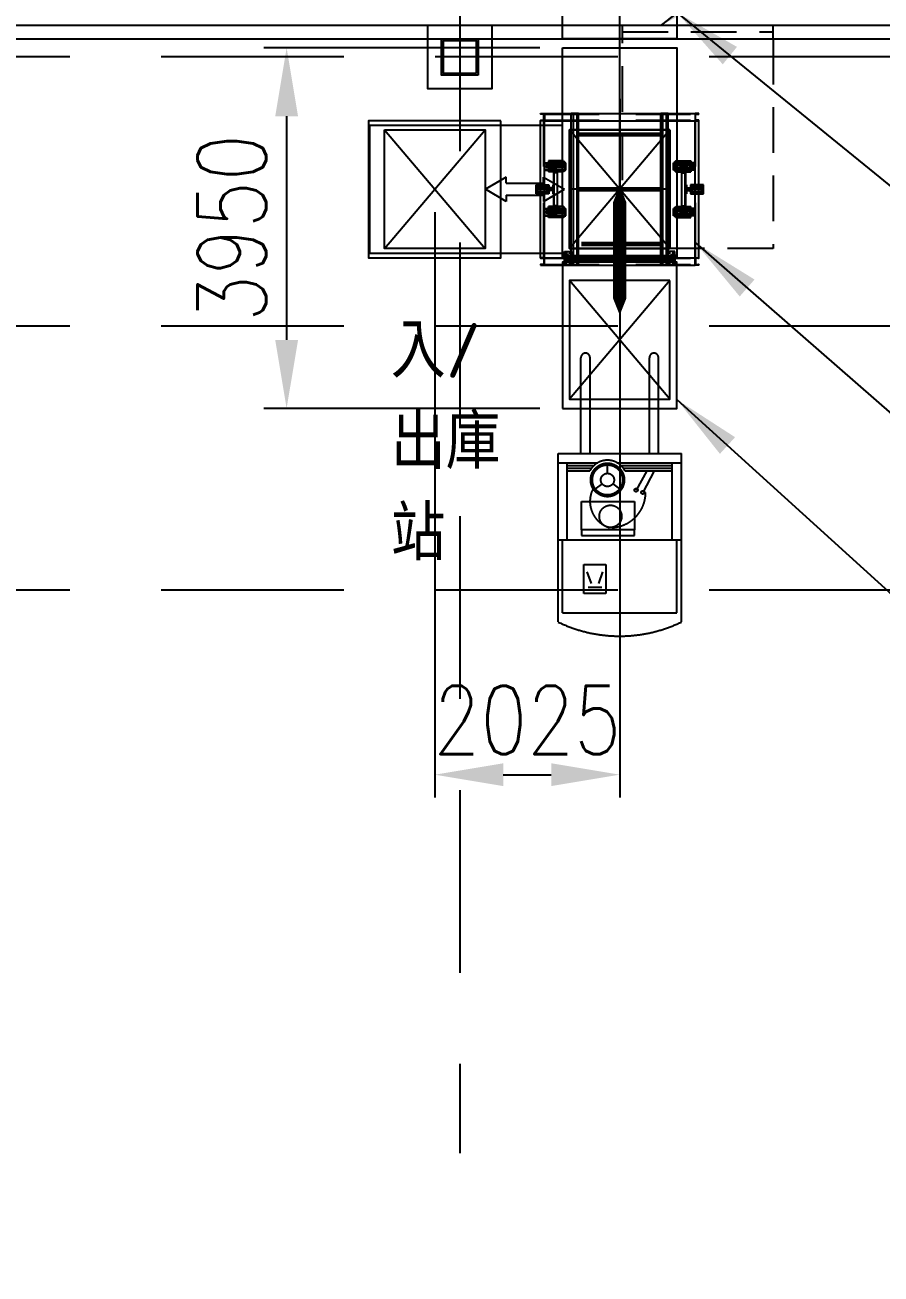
# Model space of a CAD drawing. Extents: x 0 to 210250, y -124674 to 148500.
# Drawn here: x 77372 to 86746, y 61678 to 75361 of the extents above; entities that cross this region are included whole.
import ezdxf

# ---------------------------------------------------------------- set-up
doc = ezdxf.new("R2010")
doc.units = 0
doc.header["$LTSCALE"] = 400
doc.header["$PDSIZE"] = 2
for name, pattern in [('CEN', [17, 15, -1, 0, -1]), ('CENTER4', [8, 5, -1, 1, -1]), ('CNS_DASHED', [2, 1, -1]), ('CNS_SOLID', [0]), ('DASHDOTX2', [0.8, 0.5, -0.1, 0.1, -0.1]), ('HIDDEN', [9.525, 6.35, -3.175]), ('HIDDEN2', [0.1875, 0.125, -0.0625]), ('HIDDEN4', [2.5, 1.5, -1]), ('HIDDENX2', [0.75, 0.5, -0.25]), ('PHANTOM', [25, 20, -1, 1, -1, 1, -1])]:
    doc.linetypes.add(name, pattern=pattern)
doc.layers.get('0').update_dxf_attribs({"linetype": 'CONTINUOUS'})
doc.layers.get('DEFPOINTS').update_dxf_attribs({"linetype": 'CONTINUOUS'})
for name, color, linetype in [('\\M+5B2E5\\M+5B0E5', 91, 'CONTINUOUS'), ('\\M+5BBAC\\M+5B9ECEGW25CA', 201, 'CONTINUOUS'), ('\\M+5BDC5\\M+5BCDC', 101, 'CONTINUOUS'), ('\\M+5BDD3\\M+5CDB7', 101, 'CONTINUOUS'), ('\\M+5BFF2\\M+5BCDC', 131, 'CONTINUOUS'), ('\\M+5C1AC\\M+5BDD3\\M+5D6A7\\M+5BCDC', 191, 'CONTINUOUS'), ('\\M+5C2C1\\M+5BBFA\\M+5C9ED', 81, 'CONTINUOUS'), ('\\M+5C4B8\\M+5D5BB\\M+5B0E5', 142, 'CONTINUOUS'), ('ACQ5050', 210, 'CONTINUOUS'), ('ACQ50LB', 151, 'CONTINUOUS'), ('CEN', 2, 'DASHDOTX2'), ('CENTER', 6, 'CEN'), ('COLUMN', 1, 'CONTINUOUS'), ('CV', 92, 'CONTINUOUS'), ('DIM', 2, 'CONTINUOUS'), ('PAINT', 3, 'CONTINUOUS'), ('PHANTOM', 3, 'PHANTOM'), ('WALL', 2, 'CONTINUOUS'), ('WINDOW', 3, 'CONTINUOUS')]:
    doc.layers.add(name, color=color, linetype=linetype)
doc.styles.add('CHINESET', font='romans.shx', dxfattribs={"bigfont": 'chineset.shx'})
doc.styles.add('ROMANS', font='romans.shx', dxfattribs={"width": 0.8})
doc.styles.get("Standard").update_dxf_attribs({"font": 'ISOCP.SHX', "bigfont": 'CHINESET.SHX'})
doc.dimstyles.new('AM_ISO', dxfattribs={"dimscale": 300, "dimtxt": 3.5, "dimasz": 3.5, "dimexe": 1, "dimexo": 1, "dimgap": 1.5, "dimtad": 1, "dimdsep": 46, "dimtxsty": 'Standard', "dimcen": 0, "dimclrd": 256, "dimclre": 256, "dimclrt": 256, "dimadec": 0, "dimazin": 2, "dimtp": 0.1, "dimtm": 0.1, "dimtfac": 0.71, "dimtmove": 0, "dimatfit": 3, "dimfxl": 0, "dimlwd": -1, "dimlwe": -1, "dimarcsym": 0})
doc.dimstyles.new('AM_ISO$7', dxfattribs={"dimscale": 300, "dimtxt": 3.5, "dimasz": 3.5, "dimexe": 1, "dimexo": 1, "dimgap": 1.5, "dimtad": 1, "dimdsep": 46, "dimtxsty": 'Standard', "dimcen": 0, "dimclrd": 256, "dimclre": 256, "dimclrt": 256, "dimadec": 0, "dimazin": 2, "dimtp": 0.1, "dimtm": 0.1, "dimtfac": 0.71, "dimtmove": 0, "dimatfit": 3, "dimfxl": 0, "dimlwd": -1, "dimlwe": -1, "dimarcsym": 0})

# ---------------------------------------------------------------- blocks, each defined once
blk = doc.blocks.new('A$C1E807D91')
at = {"color": 0}
for p, q in [((-550, 1300), (550, 0)), ((-550, 0), (550, 1300))]:
    blk.add_line(p, q, dxfattribs=at)
blk.add_lwpolyline([(-550, 0), (550, 0), (550, 1300), (-550, 1300)], close=True, dxfattribs=at)
blk = doc.blocks.new('電動堆高機上視圖')
at = {"layer": 'PHANTOM'}
for p, q in [((-1419, 674), (426, 674)), ((-1319, 624), (-1319, -626)), ((-1319, 624), (-519, 624)), ((-519, 674), (-519, -676)), ((-519, 574), (326, 574)), ((236, 574), (236, 325)), ((266, 574), (266, 306)), ((296, 574), (296, 279)), ((326, 674), (326, 237)), ((426, 674), (426, -676)), ((426, 649), (426, -651)), ((426, 424), (1476, 424)), ((-1038, 343), (-1038, 193)), ((-996, 309), (-870, 355)), ((426, 324), (1476, 324)), ((-996, 228), (-870, 182)), ((95, 192), (39, 266)), ((95, 74), (39, 0)), ((210, 133), (302, 133)), ((326, 30), (326, -676)), ((236, -58), (236, -576)), ((266, -39), (266, -576)), ((296, -12), (296, -576)), ((236, -378), (0, -254)), ((236, -298), (26, -180)), ((426, -326), (1476, -326)), ((426, -426), (1476, -426)), ((-1419, -676), (426, -676)), ((-1319, -626), (-519, -626)), ((-519, -576), (326, -576))]:
    blk.add_line(p, q, dxfattribs=at)
for points in [[(-408, 419), (-471, 419), (-471, -164), (-408, -164)], [(-408, 419), (-98, 419), (-98, -164), (-408, -164)], [(-1109, 391), (-790, 391), (-790, 152), (-1109, 152)]]:
    blk.add_lwpolyline(points, close=True, dxfattribs=at)
for centre, radius in [((137, 133), 184), ((137, 133), 165), ((-262, 100), 122), ((137, 133), 72.4), ((0, -254), 18.3), ((26, -180), 18.3)]:
    blk.add_circle(centre, radius, dxfattribs=at)
for centre, radius, start, end in [((-20, -1), 1554, 154.2491, 205.7509), ((1476, 374), 50, 270, 90), ((-98, 25), 300, 62.5056, 162.3194), ((137, 133), 216, 297.3753, 62.6247), ((0, 100), 385, 182.5931, 270), ((1476, -376), 50, 270, 90)]:
    blk.add_arc(centre, radius, start, end, dxfattribs=at)
blk = doc.blocks.new('實心雙向箭頭')
at = {"color": 0, "ltscale": 0.5}
blk.add_lwpolyline([(0, -11.06, 0, 4.5, 0), (0, -5.43, 2.25, 2.25, 0), (0, 5.43, 4.5, 0, 0), (0, 11.06, 0, 0, 0)], format="xyseb", dxfattribs=at)
blk = doc.blocks.new('空心雙向箭頭')
at = {"layer": 'DIM'}
for p, q in [((-2, -10.02), (0, -6.56)), ((2, -10.02), (0, -6.56)), ((-1, -10.02), (-2, -10.02)), ((-1, -10.02), (-1, -16.2)), ((1, -10.02), (1, -16.2)), ((1, -10.02), (2, -10.02)), ((-1, -16.2), (-2, -16.2)), ((-2, -16.2), (0, -19.67)), ((2, -16.2), (0, -19.67)), ((1, -16.2), (2, -16.2))]:
    blk.add_line(p, q, dxfattribs=at)
blk = doc.blocks.new('A$C161F37EF')
at = {"layer": '\\M+5BDC5\\M+5BCDC', "color": 1, "linetype": 'HIDDEN', "ltscale": 4}
for p, q in [((-2, -80), (-2, 0)), ((-2, 0), (42, 0)), ((42, 0), (42, -2)), ((42, -80), (-2, -80)), ((3, -16), (3, -64)), ((38, -6), (10, -9)), ((10, -71), (38, -74)), ((42, -78), (42, -80))]:
    blk.add_line(p, q, dxfattribs=at)
for centre, radius, start, end in [((11, -16), 7.5, 95.7106, 180), ((11, -64), 7.5, 180, 264.2894), ((38, -2), 3.8, 275.7106, 0), ((38, -78), 3.8, 0, 84.2894)]:
    blk.add_arc(centre, radius, start, end, dxfattribs=at)
blk = doc.blocks.new('A$C4C7F0E5C')
at = {"layer": '\\M+5BDC5\\M+5BCDC'}
for p, q in [((0, -80), (0, 0)), ((0, 0), (150, 0)), ((150, 0), (150, -80)), ((150, -80), (0, -80)), ((50, -80), (50, -1130)), ((100, -80), (100, -1130)), ((0, -1130), (0, -1210)), ((150, -1130), (0, -1130)), ((0, -1210), (150, -1210)), ((150, -1210), (150, -1130))]:
    blk.add_line(p, q, dxfattribs=at)
at = {"layer": '\\M+5BDC5\\M+5BCDC', "color": 2, "linetype": 'CENTER4', "ltscale": 0.1}
for p, q in [((10, -20), (20, -20)), ((10, -60), (20, -60)), ((15, -24), (15, -16)), ((15, -64), (15, -56)), ((140, -20), (130, -20)), ((140, -60), (130, -60)), ((135, -24), (135, -16)), ((135, -64), (135, -56)), ((10, -1150), (20, -1150)), ((10, -1190), (20, -1190)), ((15, -1146), (15, -1154)), ((15, -1186), (15, -1194)), ((140, -1150), (130, -1150)), ((140, -1190), (130, -1190)), ((135, -1146), (135, -1154)), ((135, -1186), (135, -1194))]:
    blk.add_line(p, q, dxfattribs=at)
at = {"layer": '\\M+5BDC5\\M+5BCDC', "color": 1, "linetype": 'HIDDEN', "ltscale": 4}
for p, q in [((50, -80), (50, -5)), ((55, -5), (55, -1205)), ((100, -80), (100, -5)), ((50, -1130), (50, -1205)), ((100, -1130), (100, -1205))]:
    blk.add_line(p, q, dxfattribs=at)
at = {"layer": '\\M+5BDC5\\M+5BCDC'}
for centre in [(15, -20), (15, -60), (135, -20), (135, -60), (15, -1150), (15, -1190), (135, -1150), (135, -1190)]:
    blk.add_circle(centre, 4.5, dxfattribs=at)
at = {"layer": '\\M+5BDC5\\M+5BCDC', "xscale": -1, "rotation": 90}
blk.add_blockref('A$C161F37EF', (35, -2), dxfattribs=at)
at = {"layer": '\\M+5BDC5\\M+5BCDC', "rotation": 90}
blk.add_blockref('A$C161F37EF', (35, -1208), dxfattribs=at)
blk = doc.blocks.new('A$C3F602F52')
at = {"layer": '\\M+5C2C1\\M+5BBFA\\M+5C9ED'}
for p, q in [((1660, 0), (0, 0)), ((0, 0), (0, -80)), ((1660, 0), (1660, -80)), ((1660, -80), (0, -80))]:
    blk.add_line(p, q, dxfattribs=at)
at = {"layer": '\\M+5C2C1\\M+5BBFA\\M+5C9ED', "color": 2, "linetype": 'CENTER4'}
for p, q in [((0, -20), (1660, -20)), ((0, -60), (1660, -60))]:
    blk.add_line(p, q, dxfattribs=at)
blk = doc.blocks.new('A$C5BFC57A5')
at = {"layer": '\\M+5BFF2\\M+5BCDC', "ltscale": 4}
for p, q in [((-830, 75), (-830, 32)), ((-828, 75), (-830, 75)), ((-830, 32), (-750, 32)), ((-821, 44), (-824, 72)), ((-766, 37), (-814, 37)), ((-756, 72), (-759, 44)), ((-750, 75), (-752, 75)), ((-750, 32), (-750, 75)), ((750, 75), (752, 75)), ((750, 32), (750, 75)), ((830, 32), (750, 32)), ((756, 72), (759, 44)), ((766, 37), (814, 37)), ((821, 44), (824, 72)), ((828, 75), (830, 75)), ((830, 75), (830, 32)), ((-830, -1618), (-750, -1618)), ((-830, -1661), (-830, -1618)), ((-821, -1630), (-824, -1658)), ((-766, -1623), (-814, -1623)), ((-756, -1658), (-759, -1630)), ((-750, -1618), (-750, -1661)), ((830, -1618), (750, -1618)), ((750, -1618), (750, -1661)), ((756, -1658), (759, -1630)), ((766, -1623), (814, -1623)), ((821, -1630), (824, -1658)), ((830, -1661), (830, -1618)), ((-828, -1661), (-830, -1661)), ((-750, -1661), (-752, -1661)), ((750, -1661), (752, -1661)), ((828, -1661), (830, -1661))]:
    blk.add_line(p, q, dxfattribs=at)
at = {"layer": '\\M+5BFF2\\M+5BCDC'}
for p, q in [((-830, 32), (-830, -1618)), ((-750, 75), (750, 75)), ((-750, 32), (-750, -1618)), ((-750, 32), (750, 32)), ((-290, 32), (-290, -203)), ((-210, 32), (-210, -203)), ((210, 32), (210, -203)), ((290, 32), (290, -203)), ((750, 32), (750, -1618)), ((830, 32), (830, -1618)), ((-290, -203), (-210, -203)), ((210, -203), (290, -203)), ((-290, -1618), (-290, -1383)), ((-290, -1383), (-210, -1383)), ((-210, -1618), (-210, -1383)), ((210, -1618), (210, -1383)), ((210, -1383), (290, -1383)), ((290, -1618), (290, -1383)), ((-750, -1618), (750, -1618)), ((-750, -1661), (750, -1661))]:
    blk.add_line(p, q, dxfattribs=at)
at = {"layer": '\\M+5BFF2\\M+5BCDC', "color": 1, "linetype": 'HIDDEN4'}
for p, q in [((-824, 32), (-824, -1618)), ((-756, 32), (-756, -1618)), ((-750, 38), (750, 38)), ((-284, 32), (-284, -203)), ((-216, 32), (-216, -203)), ((216, 32), (216, -203)), ((284, 32), (284, -203)), ((756, 32), (756, -1618)), ((824, 32), (824, -1618)), ((-284, -1618), (-284, -1383)), ((-216, -1618), (-216, -1383)), ((216, -1618), (216, -1383)), ((284, -1618), (284, -1383)), ((-750, -1624), (750, -1624))]:
    blk.add_line(p, q, dxfattribs=at)
at = {"layer": '\\M+5BFF2\\M+5BCDC', "ltscale": 4}
for centre, radius, start, end in [((-828, 71), 3.8, 5.7106, 90), ((-814, 44), 7.5, 185.7106, 270), ((-766, 44), 7.5, 270, 354.2894), ((-752, 71), 3.8, 90, 174.2894), ((752, 71), 3.8, 5.7106, 90), ((766, 44), 7.5, 185.7106, 270), ((814, 44), 7.5, 270, 354.2894), ((828, 71), 3.8, 90, 174.2894), ((-814, -1630), 7.5, 90, 174.2894), ((-766, -1630), 7.5, 5.7106, 90), ((766, -1630), 7.5, 90, 174.2894), ((814, -1630), 7.5, 5.7106, 90), ((-828, -1657), 3.8, 270, 354.2894), ((-752, -1657), 3.8, 185.7106, 270), ((752, -1657), 3.8, 270, 354.2894), ((828, -1657), 3.8, 185.7106, 270)]:
    blk.add_arc(centre, radius, start, end, dxfattribs=at)
blk = doc.blocks.new('A$C411319C9')
at = {"layer": '\\M+5C4B8\\M+5D5BB\\M+5B0E5', "color": 213}
for p, q in [((-650, 550), (650, 550)), ((-650, -550), (-650, 550)), ((650, 550), (650, -550)), ((650, -550), (-650, -550))]:
    blk.add_line(p, q, dxfattribs=at)
at = {"layer": '\\M+5C4B8\\M+5D5BB\\M+5B0E5', "color": 2, "linetype": 'CENTER4', "ltscale": 3}
blk.add_line((0, 550), (0, -550), dxfattribs=at)
blk = doc.blocks.new('A$C10714E8A')
at = {"layer": '\\M+5BBAC\\M+5B9ECEGW25CA'}
for points in [[(1, 71), (71, 71), (71, 12), (1, 12)], [(12, 82), (60, 82), (60, 1), (12, 1)]]:
    blk.add_lwpolyline(points, close=True, dxfattribs=at)
for centre in [(8, 64), (8, 19), (65, 64), (65, 19)]:
    blk.add_circle(centre, 3.4, dxfattribs=at)
for centre in [(8, 64), (8, 19), (65, 64), (65, 19)]:
    blk.add_arc(centre, 4, 174.0517, 94.9166, dxfattribs=at)
blk = doc.blocks.new('A$C13F95229')
at = {"layer": '\\M+5BBAC\\M+5B9ECEGW25CA'}
for p, q in [((-11.5, 160), (-11.5, -60)), ((-11.5, 160), (11.5, 160)), ((11.5, -60), (11.5, 160)), ((-11.5, -60), (11.5, -60))]:
    blk.add_line(p, q, dxfattribs=at)
at = {"layer": '\\M+5BBAC\\M+5B9ECEGW25CA', "color": 2, "linetype": 'CENTER4'}
for p, q in [((5.5, 140), (-5.5, 140)), ((0, 145.5), (0, 134.5)), ((5.5, 80), (-5.5, 80)), ((5.5, 20), (-5.5, 20)), ((0, 85.5), (0, 74.5)), ((0, 25.5), (0, 14.5)), ((5.5, -40), (-5.5, -40)), ((0, -34.5), (0, -45.5))]:
    blk.add_line(p, q, dxfattribs=at)
at = {"layer": '\\M+5BBAC\\M+5B9ECEGW25CA', "color": 1, "linetype": 'HIDDEN2'}
for centre in [(0, 140), (0, 80), (0, 20), (0, -40)]:
    blk.add_circle(centre, 5.5, dxfattribs=at)
at = {"layer": '\\M+5BBAC\\M+5B9ECEGW25CA'}
for centre in [(0, 140), (0, 80), (0, 20), (0, -40)]:
    blk.add_circle(centre, 3.5, dxfattribs=at)
blk = doc.blocks.new('A$C57787944')
at = {"layer": '\\M+5B2E5\\M+5B0E5'}
for p, q in [((-31.5, 135), (-16.5, 150)), ((-16.5, 150), (73.5, 150)), ((73.5, 150), (88.5, 135)), ((-31.5, 135), (-31.5, -30)), ((-23.5, 100), (-31.5, 100)), ((-23.5, 100), (-23.5, -30)), ((80.5, 100), (80.5, -30)), ((80.5, 100), (88.5, 100)), ((88.5, 135), (88.5, -30)), ((-31.5, -30), (88.5, -30)), ((-23.5, -22), (80.5, -22)), ((-23.5, -30), (80.5, -30))]:
    blk.add_line(p, q, dxfattribs=at)
at = {"layer": '\\M+5B2E5\\M+5B0E5', "color": 2, "linetype": 'CENTER4', "ltscale": 0.1}
for p, q in [((-5, 35), (5, 35)), ((0, 40), (0, 30)), ((52, 35), (62, 35)), ((57, 40), (57, 30)), ((-5, -10), (5, -10)), ((0, -5), (0, -15)), ((52, -10), (62, -10)), ((57, -5), (57, -15))]:
    blk.add_line(p, q, dxfattribs=at)
at = {"layer": '\\M+5B2E5\\M+5B0E5'}
for centre in [(0, 35), (57, 35), (0, -10), (57, -10)]:
    blk.add_circle(centre, 5, dxfattribs=at)
blk = doc.blocks.new('A$C7B5E2DA8')
at = {"layer": 'ACQ5050'}
for p, q in [((2, 41), (1, 40)), ((1, 24), (1, 40)), ((1, 24), (2, 23)), ((16, 41), (2, 41)), ((2, 23), (2, 41)), ((2, 23), (16, 23)), ((18, 48), (16, 46)), ((16, 46), (16, 19)), ((17, 40), (16, 41)), ((27, 41), (16, 41)), ((16, 23), (17, 24)), ((16, 23), (27, 23)), ((16, 19), (18, 16)), ((26, 40), (17, 40)), ((17, 24), (17, 40)), ((17, 24), (26, 24)), ((18, 48), (25, 48)), ((18, 40), (25, 40)), ((18, 24), (25, 24)), ((18, 16), (25, 16)), ((30, 41), (20, 41)), ((20, 23), (30, 23)), ((27, 46), (25, 48)), ((25, 16), (27, 19)), ((27, 41), (26, 40)), ((26, 24), (26, 40)), ((26, 24), (27, 23)), ((27, 46), (27, 19)), ((27, 41), (27, 23)), ((31, 42), (30, 41)), ((30, 23), (30, 41)), ((30, 23), (31, 22)), ((35, 42), (31, 42)), ((31, 37), (31, 42)), ((31, 37), (34, 37)), ((31, 22), (31, 27)), ((34, 27), (31, 27)), ((31, 22), (35, 22)), ((34, 37), (34, 27)), ((35, 64), (165, 64)), ((35, 64), (35, 0)), ((35, 0), (35, 63)), ((35, 0), (165, 0)), ((165, 0), (165, 64)), ((165, 63), (165, 0))]:
    blk.add_line(p, q, dxfattribs=at)
at = {"layer": 'ACQ5050', "linetype": 'CNS_SOLID'}
for p, q in [((1, 40), (27, 40)), ((1, 24), (27, 24)), ((29, 41), (27, 40)), ((29, 23), (27, 24))]:
    blk.add_line(p, q, dxfattribs=at)
at = {"layer": 'ACQ5050', "color": 2, "linetype": 'CENTER4', "ltscale": 0.2}
for p, q in [((1, 32), (165, 32)), ((35, 57), (165, 57)), ((35, 7), (165, 7))]:
    blk.add_line(p, q, dxfattribs=at)
at = {"layer": 'ACQ5050', "linetype": 'CNS_DASHED'}
for p, q in [((27, 41), (16, 41)), ((27, 23), (16, 23))]:
    blk.add_line(p, q, dxfattribs=at)
at = {"layer": 'ACQ5050', "color": 1, "linetype": 'HIDDEN4', "ltscale": 0.1}
for p, q in [((35, 63), (35, 63)), ((43, 63), (35, 63)), ((35, 63), (35, 52)), ((35, 51), (35, 52)), ((35, 52), (43, 52)), ((35, 13), (35, 13)), ((43, 13), (35, 13)), ((35, 13), (35, 2)), ((35, 1), (35, 2)), ((35, 2), (43, 2)), ((43, 63), (43, 52)), ((43, 60), (43, 61)), ((43, 60), (43, 54)), ((43, 53), (43, 54)), ((43, 13), (43, 2)), ((43, 10), (43, 11)), ((43, 10), (43, 4)), ((43, 3), (43, 4)), ((165, 63), (157, 63)), ((157, 63), (157, 52)), ((157, 61), (157, 60)), ((157, 60), (157, 54)), ((157, 53), (157, 54)), ((157, 52), (165, 52)), ((165, 13), (157, 13)), ((157, 13), (157, 2)), ((157, 10), (157, 11)), ((157, 10), (157, 4)), ((157, 4), (157, 3)), ((157, 2), (165, 2)), ((165, 63), (165, 63)), ((165, 63), (165, 52)), ((165, 52), (165, 51)), ((165, 13), (165, 13)), ((165, 13), (165, 2)), ((165, 2), (165, 1))]:
    blk.add_line(p, q, dxfattribs=at)
at = {"layer": 'ACQ5050'}
for points in [[(18, 48), (18, 47), (18, 47), (18, 47), (18, 47), (18, 47), (17, 47), (17, 46), (17, 46), (17, 46), (17, 46), (17, 46), (17, 45), (17, 45), (16, 45), (16, 45), (16, 45), (16, 44), (16, 44), (16, 44), (16, 44), (16, 44), (16, 44)], [(16, 44), (16, 44), (16, 44), (16, 44), (16, 44), (16, 44), (16, 45), (16, 45), (16, 45), (17, 45), (17, 45), (17, 46), (17, 46), (17, 46), (17, 46), (17, 46), (17, 47), (18, 47), (18, 47), (18, 47), (18, 47), (18, 47), (18, 48)], [(16, 44), (16, 44), (16, 43), (16, 43), (16, 43), (16, 43), (16, 43), (16, 43), (16, 42), (17, 42), (17, 42), (17, 42), (17, 42), (17, 41), (17, 41), (17, 41), (17, 41), (18, 41), (18, 40), (18, 40), (18, 40), (18, 40), (18, 40)], [(18, 40), (18, 40), (18, 40), (18, 40), (18, 40), (18, 41), (17, 41), (17, 41), (17, 41), (17, 41), (17, 42), (17, 42), (17, 42), (17, 42), (16, 42), (16, 43), (16, 43), (16, 43), (16, 43), (16, 43), (16, 43), (16, 44), (16, 44)], [(18, 40), (18, 40), (18, 39), (18, 39), (18, 38), (18, 38), (17, 38), (17, 37), (17, 37), (17, 36), (17, 36), (17, 36), (17, 36), (17, 35), (16, 35), (16, 34), (16, 34), (16, 33), (16, 33), (16, 33), (16, 33), (16, 32), (16, 32)], [(16, 32), (16, 32), (16, 33), (16, 33), (16, 33), (16, 33), (16, 34), (16, 34), (16, 35), (17, 35), (17, 36), (17, 36), (17, 36), (17, 36), (17, 37), (17, 37), (17, 38), (18, 38), (18, 38), (18, 39), (18, 39), (18, 40), (18, 40)], [(16, 32), (16, 32), (16, 31), (16, 31), (16, 31), (16, 31), (16, 30), (16, 30), (16, 29), (17, 29), (17, 28), (17, 28), (17, 28), (17, 28), (17, 27), (17, 27), (17, 26), (18, 26), (18, 26), (18, 25), (18, 25), (18, 24), (18, 24)], [(18, 24), (18, 24), (18, 25), (18, 25), (18, 26), (18, 26), (17, 26), (17, 27), (17, 27), (17, 28), (17, 28), (17, 28), (17, 28), (17, 29), (16, 29), (16, 30), (16, 30), (16, 31), (16, 31), (16, 31), (16, 31), (16, 32), (16, 32)], [(18, 24), (18, 24), (18, 24), (18, 24), (18, 24), (18, 23), (17, 23), (17, 23), (17, 23), (17, 23), (17, 22), (17, 22), (17, 22), (17, 22), (16, 22), (16, 21), (16, 21), (16, 21), (16, 21), (16, 21), (16, 21), (16, 20), (16, 20)], [(16, 20), (16, 20), (16, 21), (16, 21), (16, 21), (16, 21), (16, 21), (16, 21), (16, 22), (17, 22), (17, 22), (17, 22), (17, 22), (17, 23), (17, 23), (17, 23), (17, 23), (18, 23), (18, 24), (18, 24), (18, 24), (18, 24), (18, 24)], [(16, 20), (16, 20), (16, 20), (16, 20), (16, 20), (16, 20), (16, 19), (16, 19), (16, 19), (17, 19), (17, 19), (17, 18), (17, 18), (17, 18), (17, 18), (17, 18), (17, 17), (18, 17), (18, 17), (18, 17), (18, 17), (18, 17), (18, 16)], [(18, 16), (18, 17), (18, 17), (18, 17), (18, 17), (18, 17), (17, 17), (17, 18), (17, 18), (17, 18), (17, 18), (17, 18), (17, 19), (17, 19), (16, 19), (16, 19), (16, 19), (16, 20), (16, 20), (16, 20), (16, 20), (16, 20), (16, 20)], [(27, 44), (27, 44), (27, 44), (27, 44), (27, 44), (27, 44), (27, 45), (27, 45), (27, 45), (27, 45), (27, 45), (27, 46), (27, 46), (27, 46), (26, 46), (26, 46), (26, 47), (26, 47), (26, 47), (26, 47), (25, 47), (25, 47), (25, 48)], [(25, 48), (25, 47), (25, 47), (26, 47), (26, 47), (26, 47), (26, 47), (26, 46), (26, 46), (27, 46), (27, 46), (27, 46), (27, 45), (27, 45), (27, 45), (27, 45), (27, 45), (27, 44), (27, 44), (27, 44), (27, 44), (27, 44), (27, 44)], [(25, 40), (25, 40), (25, 40), (26, 40), (26, 40), (26, 41), (26, 41), (26, 41), (26, 41), (27, 41), (27, 42), (27, 42), (27, 42), (27, 42), (27, 42), (27, 43), (27, 43), (27, 43), (27, 43), (27, 43), (27, 43), (27, 44), (27, 44)], [(27, 44), (27, 44), (27, 43), (27, 43), (27, 43), (27, 43), (27, 43), (27, 43), (27, 42), (27, 42), (27, 42), (27, 42), (27, 42), (27, 41), (26, 41), (26, 41), (26, 41), (26, 41), (26, 40), (26, 40), (25, 40), (25, 40), (25, 40)], [(27, 32), (27, 32), (27, 33), (27, 33), (27, 33), (27, 33), (27, 34), (27, 34), (27, 35), (27, 35), (27, 36), (27, 36), (27, 36), (27, 36), (26, 37), (26, 37), (26, 38), (26, 38), (26, 38), (26, 39), (25, 39), (25, 40), (25, 40)], [(25, 40), (25, 40), (25, 39), (26, 39), (26, 38), (26, 38), (26, 38), (26, 37), (26, 37), (27, 36), (27, 36), (27, 36), (27, 36), (27, 35), (27, 35), (27, 34), (27, 34), (27, 33), (27, 33), (27, 33), (27, 33), (27, 32), (27, 32)], [(25, 24), (25, 24), (25, 25), (26, 25), (26, 26), (26, 26), (26, 26), (26, 27), (26, 27), (27, 28), (27, 28), (27, 28), (27, 28), (27, 29), (27, 29), (27, 30), (27, 30), (27, 31), (27, 31), (27, 31), (27, 31), (27, 32), (27, 32)], [(27, 32), (27, 32), (27, 31), (27, 31), (27, 31), (27, 31), (27, 30), (27, 30), (27, 29), (27, 29), (27, 28), (27, 28), (27, 28), (27, 28), (26, 27), (26, 27), (26, 26), (26, 26), (26, 26), (26, 25), (25, 25), (25, 24), (25, 24)], [(27, 20), (27, 20), (27, 21), (27, 21), (27, 21), (27, 21), (27, 21), (27, 21), (27, 22), (27, 22), (27, 22), (27, 22), (27, 22), (27, 23), (26, 23), (26, 23), (26, 23), (26, 23), (26, 24), (26, 24), (25, 24), (25, 24), (25, 24)], [(25, 24), (25, 24), (25, 24), (26, 24), (26, 24), (26, 23), (26, 23), (26, 23), (26, 23), (27, 23), (27, 22), (27, 22), (27, 22), (27, 22), (27, 22), (27, 21), (27, 21), (27, 21), (27, 21), (27, 21), (27, 21), (27, 20), (27, 20)], [(25, 16), (25, 17), (25, 17), (26, 17), (26, 17), (26, 17), (26, 17), (26, 18), (26, 18), (27, 18), (27, 18), (27, 18), (27, 19), (27, 19), (27, 19), (27, 19), (27, 19), (27, 20), (27, 20), (27, 20), (27, 20), (27, 20), (27, 20)], [(27, 20), (27, 20), (27, 20), (27, 20), (27, 20), (27, 20), (27, 19), (27, 19), (27, 19), (27, 19), (27, 19), (27, 18), (27, 18), (27, 18), (26, 18), (26, 18), (26, 17), (26, 17), (26, 17), (26, 17), (25, 17), (25, 17), (25, 16)], [(31, 37), (31, 37), (30, 36), (30, 35), (30, 35)], [(30, 35), (30, 35), (30, 36), (31, 37), (31, 37)], [(30, 29), (30, 29), (30, 28), (31, 27), (31, 27)], [(31, 27), (31, 27), (30, 28), (30, 29), (30, 29)], [(34, 37), (34, 37), (34, 37), (34, 37), (34, 37), (34, 37), (34, 37), (34, 37), (34, 37), (34, 36), (34, 36), (34, 36), (34, 36), (34, 36), (34, 36), (34, 36), (35, 36), (35, 36), (35, 35), (35, 35), (35, 35), (35, 35), (35, 35)], [(34, 27), (34, 27), (34, 27), (34, 27), (34, 27), (34, 28), (34, 28), (34, 28), (34, 28), (34, 28), (34, 28), (34, 28), (34, 28), (34, 28), (34, 28), (35, 28), (35, 28), (35, 28), (35, 29), (35, 29), (35, 29), (35, 29), (35, 29), (35, 29), (35, 29), (35, 29), (35, 29), (35, 29), (35, 29), (35, 29), (35, 30), (35, 30), (35, 30), (35, 30), (35, 30), (35, 30), (35, 30), (35, 30), (35, 30), (35, 30), (35, 30), (35, 30), (35, 31), (35, 31), (35, 31), (35, 31), (35, 31), (35, 31), (35, 31), (35, 31), (35, 31), (35, 31), (35, 31), (35, 32), (35, 32), (35, 32), (35, 32), (35, 32), (35, 32), (35, 32), (35, 32), (35, 32), (35, 32), (35, 32), (35, 32), (35, 32), (35, 33), (35, 33), (35, 33), (35, 33), (35, 33), (35, 33), (35, 33), (35, 33), (35, 33), (35, 33), (35, 33), (35, 34), (35, 34), (35, 34), (35, 34), (35, 34), (35, 34), (35, 34), (35, 34), (35, 34), (35, 34), (35, 34), (35, 34), (35, 35), (35, 35), (35, 35), (35, 35), (35, 35), (35, 35), (35, 35), (35, 35), (35, 35), (35, 35), (35, 35), (35, 35), (35, 36), (35, 36), (35, 36), (34, 36), (34, 36), (34, 36), (34, 36), (34, 36), (34, 36), (34, 36), (34, 36), (34, 36), (34, 36), (34, 37), (34, 37), (34, 37), (34, 37), (34, 37), (34, 37), (34, 37), (34, 37), (34, 37), (34, 37), (34, 37)], [(35, 29), (35, 29), (35, 29), (35, 29), (35, 29), (35, 28), (35, 28), (34, 28), (34, 28), (34, 28), (34, 28), (34, 28), (34, 28), (34, 28), (34, 27), (34, 27), (34, 27), (34, 27), (34, 27), (34, 27), (34, 27), (34, 27), (34, 27)], [(35, 35), (35, 35), (35, 35), (35, 34), (35, 34), (35, 34), (35, 34), (35, 33), (35, 33), (35, 33), (35, 32), (35, 32), (35, 32), (35, 31), (35, 31), (35, 31), (35, 30), (35, 30), (35, 30), (35, 30), (35, 29), (35, 29), (35, 29)]]:
    blk.add_lwpolyline(points, dxfattribs=at)
at = {"layer": 'ACQ5050', "extrusion": (-1, 1.22461e-16, 0)}
blk.add_point((22, 32), dxfattribs=at)
at = {"layer": 'ACQ5050', "extrusion": (-1, 0, 0)}
blk.add_point((22, 32), dxfattribs=at)
at = {"layer": 'ACQ5050', "extrusion": (-1, 0, 1.22461e-16)}
blk.add_point((35, 32), dxfattribs=at)
at = {"layer": 'ACQ5050', "extrusion": (1, 0, 0)}
blk.add_point((35, 32), dxfattribs=at)
at = {"layer": 'CENTER'}
for p, q in [((0, 32), (64, 32)), ((21, 32), (8, 32)), ((34, 57), (166, 57)), ((34, 32), (166, 32)), ((34, 7), (166, 7)), ((35, 37), (40, 37)), ((35, 27), (40, 27)), ((44, 24), (44, 40)), ((46, 30), (46, 34)), ((156, 24), (156, 40)), ((158, 30), (158, 34))]:
    blk.add_line(p, q, dxfattribs=at)
blk = doc.blocks.new('A$C7F9B4972')
at = {"layer": 'ACQ50LB'}
for p, q in [((-48, -13), (-48, 3)), ((-48, 3), (48, 3)), ((48, 0), (-48, 0)), ((-29, 3), (-29, 0)), ((-21, 0), (-21, 3)), ((-7, 0), (-7, 3)), ((7, 3), (7, 0)), ((21, 3), (21, 0)), ((29, 0), (29, 3)), ((48, -13), (48, 3)), ((-44, -17), (44, -17))]:
    blk.add_line(p, q, dxfattribs=at)
at = {"layer": 'ACQ50LB', "color": 2, "linetype": 'CENTER4'}
for p, q in [((-25, 4), (-25, -2)), ((25, 4), (25, -2))]:
    blk.add_line(p, q, dxfattribs=at)
at = {"layer": 'ACQ50LB'}
for centre in [(-40, -9), (40, -9)]:
    blk.add_circle(centre, 4.25, dxfattribs=at)
for centre, start, end in [((-44, -13), 180, 270), ((44, -13), 270, 0)]:
    blk.add_arc(centre, 4, start, end, dxfattribs=at)
at = {"layer": 'ACQ50LB', "color": 2, "linetype": 'CENTER4', "extrusion": (-1.83697e-16, -1, 0)}
blk.add_point((-25, 3, 14), dxfattribs=at)
at = {"layer": 'ACQ50LB', "color": 2, "linetype": 'CENTER4', "extrusion": (1.83697e-16, 1, 1.22461e-16)}
blk.add_point((-25, 3, 14), dxfattribs=at)
at = {"layer": 'ACQ50LB', "extrusion": (-1.83697e-16, -1, 0)}
for p in [(0, 0, 39), (25, 3, 14)]:
    blk.add_point(p, dxfattribs=at)
at = {"layer": 'ACQ50LB', "extrusion": (1.83697e-16, 1, 1.22461e-16)}
blk.add_point((25, 3, 14), dxfattribs=at)
at = {"layer": 'ACQ50LB', "color": 2, "linetype": 'CENTER4', "extrusion": (1.83697e-16, -1, 0)}
blk.add_point((25, 3, 14), dxfattribs=at)
at = {"layer": 'ACQ50LB', "color": 2, "linetype": 'CENTER4', "extrusion": (-1.83697e-16, 1, 1.22461e-16)}
blk.add_point((25, 3, 14), dxfattribs=at)
blk = doc.blocks.new('A$C78F43487')
at = {"layer": '\\M+5BFF2\\M+5BCDC', "ltscale": 0.3}
for p, q in [((-50, 0), (-50, -140)), ((50, 0), (-50, 0)), ((50, -140), (50, 0)), ((-50, -140), (50, -140))]:
    blk.add_line(p, q, dxfattribs=at)
at = {"layer": '\\M+5BFF2\\M+5BCDC', "color": 2, "linetype": 'CENTER4', "ltscale": 0.1}
for p, q in [((-44, -14), (-35, -14)), ((-44, -126), (-35, -126)), ((-39.5, -9.5), (-39.5, -18.5)), ((-39.5, -121.5), (-39.5, -130.5)), ((35, -14), (44, -14)), ((35, -126), (44, -126)), ((39.5, -9.5), (39.5, -18.5)), ((39.5, -121.5), (39.5, -130.5))]:
    blk.add_line(p, q, dxfattribs=at)
at = {"layer": '\\M+5BFF2\\M+5BCDC', "ltscale": 0.3}
for centre in [(-39.5, -14), (-39.5, -126), (39.5, -14), (39.5, -126)]:
    blk.add_circle(centre, 4.5, dxfattribs=at)
blk = doc.blocks.new('A$C7E7F42A4')
at = {"layer": '\\M+5BDD3\\M+5CDB7', "ltscale": 0.3}
for p, q in [((-50, 0), (50, 0)), ((-50, -10), (-50, 0)), ((50, 0), (50, -10)), ((50, -10), (-50, -10)), ((-15, -10), (-15, -40)), ((-15, -40), (15, -40)), ((15, -10), (15, -40))]:
    blk.add_line(p, q, dxfattribs=at)
at = {"layer": '\\M+5BDD3\\M+5CDB7', "color": 2, "linetype": 'CENTER4', "ltscale": 0.1}
for p, q in [((-35, -12), (-35, 2)), ((35, -12), (35, 2)), ((0, -10), (0, -40))]:
    blk.add_line(p, q, dxfattribs=at)
at = {"layer": '\\M+5BDD3\\M+5CDB7', "color": 1, "linetype": 'HIDDEN4', "ltscale": 0.3}
for p, q in [((-9, -10), (-9, -40)), ((-8, -10), (-8, -40)), ((8, -10), (8, -40)), ((9, -10), (9, -40))]:
    blk.add_line(p, q, dxfattribs=at)
blk = doc.blocks.new('A$C18B50F32')
at = {"layer": '\\M+5C1AC\\M+5BDD3\\M+5D6A7\\M+5BCDC'}
for p, q in [((100, 43), (100, 0)), ((100, 43), (480, 43)), ((100, 0), (480, 0)), ((110, 43), (110, 0)), ((470, 43), (470, 0)), ((480, 43), (480, 0))]:
    blk.add_line(p, q, dxfattribs=at)
at = {"layer": '\\M+5C1AC\\M+5BDD3\\M+5D6A7\\M+5BCDC', "color": 1, "linetype": 'HIDDEN4'}
blk.add_line((110, 5.5), (470, 5.5), dxfattribs=at)
blk = doc.blocks.new('A$C6AE06EF2')
at = {"layer": 'CEN', "color": 2, "linetype": 'CENTER4', "ltscale": 3}
blk.add_line((996, 0), (-996, 0), dxfattribs=at)
at = {"ltscale": 0.3}
blk.add_blockref('A$C7F9B4972', (4, 912), dxfattribs=at)
at = {"ltscale": 0.3, "xscale": -1}
for name, p, rotation in [('A$C7B5E2DA8', (-28, 747), 270), ('A$C7F9B4972', (4, 781), 180)]:
    blk.add_blockref(name, p, dxfattribs=dict(at, rotation=rotation))
at = {"layer": '\\M+5BBAC\\M+5B9ECEGW25CA', "extrusion": (0, 0, -1), "xscale": -1, "zscale": -1, "rotation": 180}
blk.add_blockref('A$C10714E8A', (209, 779), dxfattribs=at)
at = {"layer": '\\M+5BBAC\\M+5B9ECEGW25CA', "xscale": -1, "rotation": 180}
for p in [(-246, 750), (254, 750)]:
    blk.add_blockref('A$C13F95229', p, dxfattribs=at)
at = {"layer": '\\M+5BBAC\\M+5B9ECEGW25CA', "extrusion": (0, 0, -1), "zscale": -1, "rotation": 180}
blk.add_blockref('A$C10714E8A', (-218, 779), dxfattribs=at)
at = {"layer": '\\M+5BBAC\\M+5B9ECEGW25CA'}
for p in [(-246, -750), (254, -750)]:
    blk.add_blockref('A$C13F95229', p, dxfattribs=at)
at = {"layer": '\\M+5BBAC\\M+5B9ECEGW25CA', "extrusion": (0, 0, -1), "zscale": -1}
blk.add_blockref('A$C10714E8A', (209, -779), dxfattribs=at)
at = {"layer": '\\M+5BBAC\\M+5B9ECEGW25CA', "extrusion": (0, 0, -1), "xscale": -1, "zscale": -1}
blk.add_blockref('A$C10714E8A', (-218, -779), dxfattribs=at)
at = {"layer": '\\M+5BDC5\\M+5BCDC', "xscale": -1, "rotation": 180}
blk.add_blockref('A$C4C7F0E5C', (-826, -605), dxfattribs=at)
at = {"layer": '\\M+5BFF2\\M+5BCDC'}
blk.add_blockref('A$C5BFC57A5', (4, 793), dxfattribs=at)
at = {"layer": '\\M+5BFF2\\M+5BCDC', "ltscale": 0.3, "xscale": -1, "rotation": 180}
blk.add_blockref('A$C78F43487', (4, 776), dxfattribs=at)
at = {"layer": '\\M+5BFF2\\M+5BCDC', "ltscale": 0.3}
blk.add_blockref('A$C78F43487', (4, -777), dxfattribs=at)
at = {"layer": '\\M+5C2C1\\M+5BBFA\\M+5C9ED', "rotation": 180}
for p in [(834, 450), (834, -530)]:
    blk.add_blockref('A$C3F602F52', p, dxfattribs=at)
at = {"layer": 'ACQ5050', "ltscale": 0.3, "rotation": 270}
blk.add_blockref('A$C7B5E2DA8', (-28, -747), dxfattribs=at)
at = {"layer": 'ACQ50LB', "ltscale": 0.3}
blk.add_blockref('A$C7F9B4972', (4, -781), dxfattribs=at)
at = {"layer": 'ACQ50LB', "ltscale": 0.3, "xscale": -1, "rotation": 180}
blk.add_blockref('A$C7F9B4972', (4, -912), dxfattribs=at)
at = {"layer": 'DIM', "ltscale": 0.3, "xscale": -1, "rotation": 180}
for name, p in [('A$C57787944', (-274, 750)), ('A$C18B50F32', (-286, 723)), ('A$C7E7F42A4', (4, 723))]:
    blk.add_blockref(name, p, dxfattribs=at)
at = {"layer": 'DIM', "ltscale": 0.3, "rotation": 180}
blk.add_blockref('A$C57787944', (283, 750), dxfattribs=at)
at = {"layer": 'DIM', "rotation": 180}
blk.add_blockref('A$C411319C9', (4, 0), dxfattribs=at)
at = {"layer": 'DIM', "ltscale": 0.3}
for name, p in [('A$C57787944', (-274, -750)), ('A$C18B50F32', (-286, -723)), ('A$C7E7F42A4', (4, -723))]:
    blk.add_blockref(name, p, dxfattribs=at)
at = {"layer": 'DIM', "ltscale": 0.3, "xscale": -1}
blk.add_blockref('A$C57787944', (283, -750), dxfattribs=at)
blk = doc.blocks.new('1樓ASRS平面圖')
at = {"color": 3}
blk.add_lwpolyline([(-11030, -4000), (-11030, -4550), (-11730, -4550)], dxfattribs=at)
at = {"color": 0, "const_width": 50}
for points in [[(-9180, -5050), (-10080, -5050)], [(-9180, -5650), (-10080, -5650)]]:
    blk.add_lwpolyline(points, dxfattribs=at)
at = {"layer": 'CENTER'}
blk.add_line((-9630, -6495), (-9630, -536), dxfattribs=at)
at = {"layer": 'CV'}
for points in [[(-10255, -750), (-9005, -750), (-9005, -4000), (-10255, -4000)], [(-10255, -4100), (-9005, -4100), (-9005, -6400), (-10255, -6400)], [(-10930, -4900), (-12380, -4900), (-12380, -6400), (-10930, -6400)], [(-10255, -4950), (-12370, -4950), (-12370, -6350), (-10255, -6350)], [(-10255, -8050), (-9005, -8050), (-9005, -6450), (-10255, -6450)]]:
    blk.add_lwpolyline(points, close=True, dxfattribs=at)
at = {"rotation": 90}
blk.add_blockref('A$C6AE06EF2', (-9630, -5654), dxfattribs=at)
at = {"color": 21, "xscale": -1, "rotation": 180}
blk.add_blockref('A$C1E807D91', (-11655, -5000), dxfattribs=at)
at = {"color": 21, "rotation": 180}
for p in [(-9630, -5000), (-9630, -6650)]:
    blk.add_blockref('A$C1E807D91', p, dxfattribs=at)
at = {"color": 0, "rotation": 90}
blk.add_blockref('電動堆高機上視圖', (-9631, -8971), dxfattribs=at)
at = {"layer": 'DIM', "xscale": 64.20608678093832, "yscale": 64.20608678093832, "zscale": 64.20608678093832}
blk.add_blockref('實心雙向箭頭', (-9630, -6319), dxfattribs=at)
at = {"layer": 'DIM', "xscale": 66.05840848584212, "yscale": 66.05840848584212, "zscale": 66.05840848584212, "rotation": 90}
blk.add_blockref('空心雙向箭頭', (-11534, -5650), dxfattribs=at)
at = {"insert": (-12136, -7115), "char_height": 600, "attachment_point": 1}
blk.add_mtext_dynamic_manual_height_columns('入/出庫站', width=1525.05, gutter_width=4500, heights=[0], dxfattribs=at)
blk = doc.blocks.new('*D142')
at = {"layer": 'DEFPOINTS', "color": 0, "transparency": 16777216}
for p in [(81859, 73561), (83884, 73561), (83884, 67148)]:
    blk.add_point(p, dxfattribs=at)
at = {"layer": 'DIM', "linetype": 'ByBlock', "transparency": 16777216}
for p, q in [((81859, 73311), (81859, 66898)), ((83884, 73311), (83884, 66898)), ((82609, 67148), (83134, 67148))]:
    blk.add_line(p, q, dxfattribs=at)
at = {"layer": 'DIM', "transparency": 16777216}
for points in [[(82609, 67273), (82609, 67023), (81859, 67148)], [(83134, 67273), (83134, 67023), (83884, 67148)]]:
    blk.add_solid(points, dxfattribs=at)
at = {"layer": 'DIM', "transparency": 16777216, "insert": (82872, 67748), "char_height": 750, "attachment_point": 5, "style": 'ROMANS'}
blk.add_mtext('2025', dxfattribs=at)
blk = doc.blocks.new('*D144')
at = {"layer": 'DEFPOINTS', "color": 0, "transparency": 16777216}
for p in [(83259, 75111), (80237, 71161), (83259, 71161)]:
    blk.add_point(p, dxfattribs=at)
at = {"layer": 'DIM', "linetype": 'ByBlock', "transparency": 16777216}
for p, q in [((83009, 75111), (79987, 75111)), ((80237, 74361), (80237, 71911)), ((83009, 71161), (79987, 71161))]:
    blk.add_line(p, q, dxfattribs=at)
at = {"layer": 'DIM', "transparency": 16777216}
for points in [[(80112, 74361), (80362, 74361), (80237, 75111)], [(80112, 71911), (80362, 71911), (80237, 71161)]]:
    blk.add_solid(points, dxfattribs=at)
at = {"layer": 'DIM', "transparency": 16777216, "insert": (79637, 73136), "char_height": 750, "attachment_point": 5, "rotation": 90, "style": 'ROMANS'}
blk.add_mtext('3950', dxfattribs=at)
blk = doc.blocks.new('*U177')
at = {"layer": 'WALL', "linetype": 'Continuous'}
for p, q in [((-82.5, -7.5), (-82.5, 7.5)), ((82.5, -7.5), (82.5, 7.5))]:
    blk.add_line(p, q, dxfattribs=at)
at = {"layer": 'WINDOW', "linetype": 'Continuous'}
for p, q in [((-82.5, 7.5), (82.5, 7.5)), ((-82.5, -7.5), (82.5, -7.5))]:
    blk.add_line(p, q, dxfattribs=at)
at = {"layer": 'WINDOW', "linetype": 'HIDDEN2'}
blk.add_line((-82.5, 0), (82.5, 0), dxfattribs=at)
blk = doc.blocks.new('*U191')
at = {"layer": 'WALL', "linetype": 'Continuous'}
for p, q in [((-82.5, -7.5), (-82.5, 7.5)), ((82.5, -7.5), (82.5, 7.5))]:
    blk.add_line(p, q, dxfattribs=at)
at = {"layer": 'WINDOW', "linetype": 'Continuous'}
for p, q in [((-82.5, 7.5), (82.5, 7.5)), ((-82.5, -7.5), (82.5, -7.5))]:
    blk.add_line(p, q, dxfattribs=at)
at = {"layer": 'WINDOW', "linetype": 'HIDDEN2'}
blk.add_line((-82.5, 0), (82.5, 0), dxfattribs=at)
blk = doc.blocks.new('A$C12CB41ED')
at = {"layer": 'PAINT', "linetype": 'HIDDEN2'}
blk.add_lwpolyline([(308, 2217), (308, 1987), (143, 1987), (143, 2217)], dxfattribs=at)
at = {"layer": 'WINDOW', "linetype": 'Continuous'}
blk.add_blockref('*U191', (225.5, 2224.5), dxfattribs=at)
blk = doc.blocks.new('A$C69EB054D')
at = {"layer": 'CENTER', "linetype": 'HIDDENX2'}
for p, q in [((5598, 4191.3), (5598, 1093.6)), ((7571, 2294.5), (612.2, 2294.5)), ((7571, 1999.5), (612.2, 1999.5)), ((7571, 1710.5), (612.2, 1710.5))]:
    blk.add_line(p, q, dxfattribs=at)
at = {"layer": 'COLUMN', "color": 2, "linetype": 'Continuous'}
blk.add_lwpolyline([(5633, 2259.5), (5563, 2259.5), (5563, 2329.5), (5633, 2329.5), (5633, 2259.5)], dxfattribs=at)
at = {"layer": 'COLUMN', "linetype": 'Continuous'}
for points in [[(5618, 2274.5), (5578, 2274.5), (5578, 2314.5), (5618, 2314.5)], [(5616, 2276.5), (5580, 2276.5), (5580, 2312.5), (5616, 2312.5)]]:
    blk.add_lwpolyline(points, close=True, dxfattribs=at)
at = {"layer": 'PAINT', "linetype": 'HIDDEN2'}
blk.add_lwpolyline([(5941, 2314.5), (5941, 2084.5), (5776, 2084.5), (5776, 2314.5)], dxfattribs=at)
at = {"layer": 'WALL', "linetype": 'Continuous'}
for p, q in [((1343, 2329.5), (5776, 2329.5)), ((5941, 2329.5), (6463, 2329.5)), ((1343, 2314.5), (5776, 2314.5)), ((5941, 2314.5), (6463, 2314.5))]:
    blk.add_line(p, q, dxfattribs=at)
blk.add_blockref('A$C12CB41ED', (5633, 97.5))
at = {"layer": 'WINDOW', "linetype": 'Continuous'}
blk.add_blockref('*U177', (5858.5, 2322), dxfattribs=at)

msp = doc.modelspace()

# ---------------------------------------------------------------- linework, layer by layer
at = {"color": 0, "const_width": 50}
msp.add_lwpolyline([(84364.409, 72961.291), (83464.409, 72961.291)], dxfattribs=at)

# ---------------------------------------------------------------- block references
at = {"xscale": 10, "yscale": 10, "zscale": 10}
msp.add_blockref('A$C69EB054D', (26154.053, 52065.858), dxfattribs=at)
msp.add_blockref('1樓ASRS平面圖', (93514.409, 79211.291))

# ---------------------------------------------------------------- dimensions: what is measured, and where the dimension line sits
at = {"layer": 'DIM'}
dim = msp.add_linear_dim(base=(80236.778, 71161.291), p1=(83259.409, 75111.291), p2=(83259.409, 71161.291), angle=90, dimstyle='AM_ISO', override={"dimscale": 250, "dimtxt": 3, "dimasz": 3, "dimgap": 0.9, "dimtxsty": 'ROMANS', "dimfxl": 10}, dxfattribs=at)
dim.commit()
dim.dimension.update_dxf_attribs({"geometry": '*D144', "text_midpoint": (79636.778, 73136.291)})
dim = msp.add_linear_dim(base=(83884.409, 67148.4), p1=(81859.409, 73561.291), p2=(83884.409, 73561.291), dimstyle='AM_ISO', override={"dimscale": 250, "dimtxt": 3, "dimasz": 3, "dimgap": 0.9, "dimtxsty": 'ROMANS', "dimfxl": 10}, dxfattribs=at)
dim.commit()
dim.dimension.update_dxf_attribs({"geometry": '*D142', "text_midpoint": (82871.909, 67148.4), "dimtype": 160})

# ---------------------------------------------------------------- leaders
for points in [[(84347.454, 75361.291), (98262.941, 86191.814), (103302.476, 86191.814)], [(84509.409, 75499.308), (97387.512, 65009.218), (106647.17, 65009.218)], [(84714.909, 72973.29), (97387.512, 61900.88), (107403.444, 61900.88)], [(84509.409, 71258.262), (97387.512, 59566.546), (106245.554, 59566.546)]]:
    msp.add_leader(points, dimstyle='AM_ISO$7', override={"dimscale": 250, "dimtxt": 3, "dimasz": 3, "dimgap": 1, "dimtad": 1, "dimtxsty": 'CHINESET', "dimclrt": 256, "dimtdec": 2}, dxfattribs=at)

doc.saveas('drawing.dxf')
